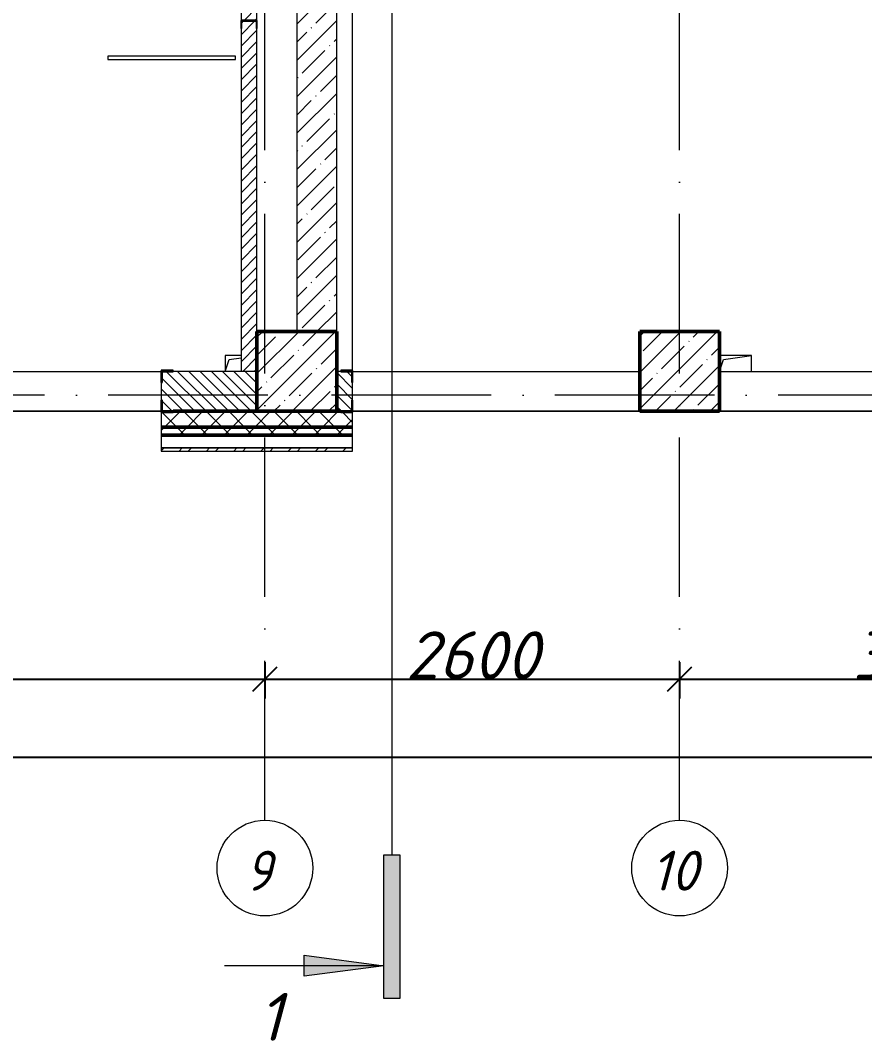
# Model space of a CAD drawing. Header units: millimetres. Extents: x -537608 to 253996, y -217170 to 186033.
# Drawn here: x -165768 to -160475, y 77320 to 83715 of the extents above; entities that cross this region are included whole.
import ezdxf

# ---------------------------------------------------------------- set-up
doc = ezdxf.new("R2010")
doc.units = ezdxf.units.MM
doc.linetypes.add('50_200_ШТРИХ_1Т_ш5_п1_п1_', pattern=[1400, 1000, -200, 0, -200])
for name, color, linetype, lineweight in [('A-____-____-DIMS', 7, 'Continuous', 9), ('A-DETL-____-OTLN-4', 7, 'Continuous', 18), ('A-GENM-____-MCUT', 7, 'Continuous', 25), ('A-GENM-____-OTLN', 7, 'Continuous', 9), ('A-GENM-____-OTLN-1', 7, 'Continuous', 25), ('A-WALL-____-MCUT-1', 7, 'Continuous', 9), ('A-WALL-____-MCUT-2', 7, 'Continuous', 50), ('A-WALL-____-MCUT-3', 7, 'Continuous', 9), ('A-WALL-____-OTLN', 7, 'Continuous', 9), ('A-WALL-____-PATT-1', 7, 'Continuous', 9), ('A-WALL-FNSH-MCUT-1', 7, 'Continuous', 9), ('G-____-____-SYMB', 7, 'Continuous', 9), ('S-COLS-____-MCUT', 7, 'Continuous', 50), ('S-COLS-____-OTLN', 7, 'Continuous', 9), ('S-GRID-____-IDEN', 7, 'Continuous', 9), ('S-GRID-____-OTLN-1', 7, '50_200_ШТРИХ_1Т_ш5_п1_п1_', 9)]:
    doc.layers.add(name, color=color, linetype=linetype, lineweight=lineweight)
doc.layers.add('G-____-____-SYMB-1', color=9, linetype='Continuous', lineweight=9, true_color=0x808080)
doc.styles.add('ISOCPEUR_I', font='isocpeui.ttf', dxfattribs={"height": 300})
doc.styles.add('ISOCPEUR_I_8', font='isocpeui.ttf', dxfattribs={"height": 300})
doc.dimstyles.new('ISO-2_5_0_9К_БОЛЬШОЙ_ОСИ', dxfattribs={"dimscale": 304.8, "dimtxt": 248.995294, "dimasz": 0.492126, "dimexe": 0.393701, "dimexo": 0, "dimgap": 0, "dimtad": 1, "dimdec": 0, "dimzin": 0, "dimdsep": 46, "dimtxsty": 'ISOCPEUR_I', "dimblk1": 'OBLIQUE', "dimblk2": 'OBLIQUE', "dimsah": 1, "dimcen": 0.09, "dimdle": 0.393701, "dimazin": 0, "dimtfac": 1, "dimtdec": 4, "dimtix": 1, "dimtmove": 0, "dimatfit": 3, "dimfxl": 1, "dimtvp": 1, "dimtolj": 1, "dimtzin": 0, "dimarcsym": 2})
pattern_1 = [(45, (-178684.97, 83184.24), (-70.71068, 70.71068), []), (135, (-178684.97, 83184.24), (-70.71068, -70.71068), [])]
pattern_2 = [(135, (-178684.97, 83184.237), (-35.35534, -35.35534), [])]
pattern_3 = [(45, (-178684.97, 83184.24), (-114.0493, 114.0493), []), (45, (-178570.92, 83184.24), (-114.0493, 114.0493), [201.612, -40.322, 3.353, -36.97])]

# ---------------------------------------------------------------- blocks, each defined once
blk = doc.blocks.new('BSC_Колонна _Прямоугольная - 500х500-V149-АР1_План отверстий 3 этажа в осях 1-64_А-ГГ')
at = {"layer": 'S-COLS-____-OTLN'}
h = blk.add_hatch(dxfattribs=at)
h.set_pattern_fill('FP_172', color=256, style=0, pattern_type=2)
h.set_pattern_definition([(45, (-14650, 1668.96), (-114.0493, 114.0493), []), (45, (-14535.95, 1668.96), (-114.0493, 114.0493), [201.612, -40.322, 3.353, -36.97])])
h.paths.add_polyline_path([(-250, -250), (250, -250), (250, 250), (-250, 250), (-250, -177.1)], flags=0)
at = {"layer": 'S-COLS-____-MCUT'}
for p, q in [((250, 250), (-250, 250)), ((-250, 250), (-250, -250)), ((250, -250), (250, 250)), ((-250, -250), (250, -250))]:
    blk.add_line(p, q, dxfattribs=at)
blk = doc.blocks.new('Фахверк_СКБ_Уголок - 250_2700-27497298-АР1_План отверстий 3 этажа в осях 1-64_А-ГГ')
at = {"layer": 'A-GENM-____-MCUT'}
for p, q in [((200, 181), (125, 181)), ((125, 181), (125, 106)), ((131, 106), (131, 175)), ((131, 175), (200, 175)), ((200, 175), (200, 181)), ((125, 106), (131, 106)), ((131, -6), (125, -6)), ((125, -6), (125, -81)), ((131, -75), (131, -6)), ((125, -81), (200, -81)), ((200, -75), (131, -75)), ((200, -81), (200, -75))]:
    blk.add_line(p, q, dxfattribs=at)
blk = doc.blocks.new('Фахверк_СКБ_Уголок - 250_2700_1-27501432-АР1_План отверстий 3 этажа в осях 1-64_А-ГГ')
at = {"layer": 'A-GENM-____-MCUT'}
for p, q in [((200, 181), (125, 181)), ((125, 181), (125, 106)), ((131, 106), (131, 175)), ((131, 175), (200, 175)), ((200, 175), (200, 181)), ((125, 106), (131, 106)), ((131, -6), (125, -6)), ((125, -6), (125, -81)), ((131, -75), (131, -6)), ((125, -81), (200, -81)), ((200, -75), (131, -75)), ((200, -81), (200, -75))]:
    blk.add_line(p, q, dxfattribs=at)
blk = doc.blocks.new('154_Фахверк_СКБ_Швеллер - Тип_100_3960-28331862-АР1_План отверстий 3 этажа в осях 1-64_А-ГГ')
at = {"layer": 'A-GENM-____-MCUT'}
for p, q in [((175, 50), (125, 50)), ((125, 50), (125, -50)), ((128, 47), (175, 47)), ((128, -47), (128, 47)), ((175, 47), (175, 50)), ((125, -50), (175, -50)), ((175, -47), (128, -47)), ((175, -50), (175, -47))]:
    blk.add_line(p, q, dxfattribs=at)
blk = doc.blocks.new('AR_Отверстие прямоугольное _в плите_ - AR_Отверстие прямоугольное _в плите_-V176-АР1_План отверстий 3 этажа в осях 1-64_А-ГГ')
at = {"layer": 'A-GENM-____-OTLN'}
for p, q in [((0, 50), (-100, 50)), ((-100, 50), (-100, -50)), ((-100, -50), (-75, 25)), ((-75, 25), (0, 35.7))]:
    blk.add_line(p, q, dxfattribs=at)
blk = doc.blocks.new('AR_Отверстие прямоугольное _в плите_ - AR_Отверстие прямоугольное _в плите_-30510712-АР1_План отверстий 3 этажа в осях 1-64_А-ГГ')
at = {"layer": 'A-GENM-____-OTLN'}
for p, q in [((100, 50), (-100, 50)), ((-100, -50), (-75, 25)), ((-75, 25), (100, 50)), ((100, -50), (100, 50))]:
    blk.add_line(p, q, dxfattribs=at)
blk = doc.blocks.new('Ось сетки - Круг_Ø6_00__ISO-2_5_0_9K_-25732049-АР1_План отверстий 3 этажа в осях 1-64_А-ГГ')
at = {"layer": 'S-GRID-____-IDEN'}
blk.add_circle((0, 0), 3, dxfattribs=at)
blk = doc.blocks.new('_Oblique')
at = {"color": 0, "linetype": 'ByBlock', "lineweight": -2}
blk.add_line((-0.5, -0.5), (0.5, 0.5), dxfattribs=at)
blk = doc.blocks.new('*D1126')
at = {"layer": 'A-____-____-DIMS', "color": 0, "lineweight": -2, "transparency": 16777216}
for p, q in [((-168835, 79691.8), (-168835, 79465.7)), ((-164235, 79691.8), (-164235, 79465.7)), ((-168955, 79585.7), (-164115, 79585.7))]:
    blk.add_line(p, q, dxfattribs=at)
at = {"layer": 'Defpoints', "color": 0, "transparency": 16777216}
for p in [(-168835, 79691.8), (-164235, 79691.8), (-164235, 79585.7)]:
    blk.add_point(p, dxfattribs=at)
at = {"layer": 'A-____-____-DIMS', "color": 0, "lineweight": -2, "transparency": 16777216, "xscale": 150, "yscale": 150, "zscale": 150, "rotation": 180}
blk.add_blockref('_Oblique', (-168835, 79585.7), dxfattribs=at)
at = {"layer": 'A-____-____-DIMS', "color": 0, "lineweight": -2, "transparency": 16777216, "xscale": 150, "yscale": 150, "zscale": 150}
blk.add_blockref('_Oblique', (-164235, 79585.7), dxfattribs=at)
at = {"layer": 'A-____-____-DIMS', "color": 0, "transparency": 16777216, "insert": (-166535, 79735.7), "char_height": 300, "width": 781.462, "attachment_point": 5, "style": 'ISOCPEUR_I'}
blk.add_mtext('\\A1;4600', dxfattribs=at)
blk = doc.blocks.new('*D1127')
at = {"layer": 'A-____-____-DIMS', "color": 0, "lineweight": -2, "transparency": 16777216}
for p, q in [((-164235, 79691.8), (-164235, 79465.7)), ((-161635, 79691.8), (-161635, 79465.7)), ((-164355, 79585.7), (-161515, 79585.7))]:
    blk.add_line(p, q, dxfattribs=at)
at = {"layer": 'Defpoints', "color": 0, "transparency": 16777216}
for p in [(-164235, 79691.8), (-161635, 79691.8), (-161635, 79585.7)]:
    blk.add_point(p, dxfattribs=at)
at = {"layer": 'A-____-____-DIMS', "color": 0, "lineweight": -2, "transparency": 16777216, "xscale": 150, "yscale": 150, "zscale": 150, "rotation": 180}
blk.add_blockref('_Oblique', (-164235, 79585.7), dxfattribs=at)
at = {"layer": 'A-____-____-DIMS', "color": 0, "lineweight": -2, "transparency": 16777216, "xscale": 150, "yscale": 150, "zscale": 150}
blk.add_blockref('_Oblique', (-161635, 79585.7), dxfattribs=at)
at = {"layer": 'A-____-____-DIMS', "color": 0, "transparency": 16777216, "insert": (-162935, 79735.7), "char_height": 300, "width": 758.478, "attachment_point": 5, "style": 'ISOCPEUR_I'}
blk.add_mtext('\\A1;2600', dxfattribs=at)
blk = doc.blocks.new('*D1128')
at = {"layer": 'A-____-____-DIMS', "color": 0, "lineweight": -2, "transparency": 16777216}
for p, q in [((-161635, 79691.8), (-161635, 79465.7)), ((-158635, 79691.8), (-158635, 79465.7)), ((-161755, 79585.7), (-158515, 79585.7))]:
    blk.add_line(p, q, dxfattribs=at)
at = {"layer": 'Defpoints', "color": 0, "transparency": 16777216}
for p in [(-161635, 79691.8), (-158635, 79691.8), (-158635, 79585.7)]:
    blk.add_point(p, dxfattribs=at)
at = {"layer": 'A-____-____-DIMS', "color": 0, "lineweight": -2, "transparency": 16777216, "xscale": 150, "yscale": 150, "zscale": 150, "rotation": 180}
blk.add_blockref('_Oblique', (-161635, 79585.7), dxfattribs=at)
at = {"layer": 'A-____-____-DIMS', "color": 0, "lineweight": -2, "transparency": 16777216, "xscale": 150, "yscale": 150, "zscale": 150}
blk.add_blockref('_Oblique', (-158635, 79585.7), dxfattribs=at)
at = {"layer": 'A-____-____-DIMS', "color": 0, "transparency": 16777216, "insert": (-160135, 79735.7), "char_height": 300, "width": 758.478, "attachment_point": 5, "style": 'ISOCPEUR_I'}
blk.add_mtext('\\A1;3000', dxfattribs=at)
blk = doc.blocks.new('*D1153')
at = {"layer": 'A-____-____-DIMS', "color": 0, "lineweight": -2, "transparency": 16777216}
for p, q in [((-181035, 79203.6), (-181035, 78977.5)), ((-77535, 79203.6), (-77535, 78977.5)), ((-181155, 79097.5), (-77415, 79097.5))]:
    blk.add_line(p, q, dxfattribs=at)
at = {"layer": 'Defpoints', "color": 0, "transparency": 16777216}
for p in [(-181035, 79203.6), (-77535, 79203.6), (-77535, 79097.5)]:
    blk.add_point(p, dxfattribs=at)
at = {"layer": 'A-____-____-DIMS', "color": 0, "lineweight": -2, "transparency": 16777216, "xscale": 150, "yscale": 150, "zscale": 150, "rotation": 180}
blk.add_blockref('_Oblique', (-181035, 79097.5), dxfattribs=at)
at = {"layer": 'A-____-____-DIMS', "color": 0, "lineweight": -2, "transparency": 16777216, "xscale": 150, "yscale": 150, "zscale": 150}
blk.add_blockref('_Oblique', (-77535, 79097.5), dxfattribs=at)
at = {"layer": 'A-____-____-DIMS', "color": 0, "transparency": 16777216, "insert": (-129285, 79247.5), "char_height": 300, "width": 1080.257, "attachment_point": 5, "style": 'ISOCPEUR_I'}
blk.add_mtext('\\A1;103500', dxfattribs=at)
blk = doc.blocks.new('Разрез - Концевая часть разреза-18266132-АР1_План отверстий 3 этажа в осях 1-64_А-ГГ')
at = {"layer": 'G-____-____-SYMB'}
for points in [[(0, 0.5), (0, -0.5), (-9, -0.5), (-9, 0.5)], [(-6.292, -5.5), (-7.609, -5.5), (-6.95, -0.5)]]:
    blk.add_hatch(color=256, dxfattribs=at).paths.add_polyline_path(points, flags=0)
for p, q in [((0, 0.5), (-9, 0.5)), ((-9, 0.5), (-9, -0.5)), ((0, -0.5), (0, 0.5)), ((-9, -0.5), (0, -0.5)), ((-6.95, -0.5), (-7.609, -5.5)), ((-6.95, -0.5), (-6.95, -10.5)), ((-6.292, -5.5), (-6.95, -0.5)), ((-7.609, -5.5), (-6.292, -5.5))]:
    blk.add_line(p, q, dxfattribs=at)

msp = doc.modelspace()

# ---------------------------------------------------------------- hatches: boundary and pattern name
at = {"layer": 'A-WALL-____-PATT-1'}
h = msp.add_hatch(dxfattribs=at)
h.set_pattern_fill('FP_5', color=256, style=0, pattern_type=2)
h.set_pattern_definition([(45, (-178684.97, 83184.237), (-35.35534, 35.35534), [])])
h.paths.add_polyline_path([(-164384.9702, 81515.2788), (-164284.9702, 81515.2788), (-164284.9702, 83665.2788), (-164287.9702, 83665.2788), (-164287.9702, 83712.2788), (-164381.9702, 83712.2788), (-164381.9702, 83665.2788), (-164384.9702, 83665.2788), (-164384.9702, 81765.2788)], flags=0)
h.paths.add_polyline_path([(-164287.9702, 83715.2788), (-164284.9702, 83715.2788), (-164284.9702, 85415.2788), (-164384.9702, 85415.2788), (-164384.9702, 83715.2788), (-164332.7963, 83715.2788)], flags=0)
h.paths.add_polyline_path([(-164384.9702, 85915.2788), (-164284.9702, 85915.2788), (-164284.9702, 88165.2788), (-164384.9702, 88165.2788), (-164384.9702, 86115.2788)], flags=0)
h.paths.add_polyline_path([(-164305.3092, 88465.2788), (-164284.9702, 88465.2788), (-164284.9702, 89065.2788), (-164384.9702, 89065.2788), (-164384.9702, 88465.2788), (-164306.0228, 88465.2788)], flags=0)
h = msp.add_hatch(dxfattribs=at)
h.set_pattern_fill('FP_38', color=256, style=0, pattern_type=2)
h.set_pattern_definition(pattern_3)
h.paths.add_polyline_path([(-164034.9702, 81765.2788), (-163784.9702, 81765.2788), (-163784.9702, 88365.2788), (-164034.9702, 88365.2788), (-164034.9702, 82198.2294)], flags=0)
h.paths.add_polyline_path([(-164034.9702, 88565.2788), (-163784.9702, 88565.2788), (-163784.9702, 88765.2788), (-164034.9702, 88765.2788)], flags=0)
h = msp.add_hatch(dxfattribs=at)
h.set_pattern_fill('FP_6', color=256, style=0, pattern_type=2)
h.set_pattern_definition(pattern_2)
h.paths.add_polyline_path([(-166326.3971, 81265.2788), (-165890.9702, 81266.0683), (-165890.9702, 81334.2788), (-165884.9702, 81334.2788), (-165884.9702, 81446.2788), (-165890.9702, 81446.2788), (-165890.9702, 81515.2788), (-167784.9702, 81515.2788), (-167784.9702, 81265.2788)], flags=0)
h.paths.add_polyline_path([(-164284.9702, 81265.2788), (-164284.9702, 81515.2788), (-164878.9702, 81515.2788), (-164878.9702, 81446.2788), (-164884.9702, 81446.2788), (-164884.9702, 81334.2788), (-164878.9702, 81334.2788), (-164878.9702, 81265.2788), (-164558.9328, 81265.2788)], flags=0)
h = msp.add_hatch(dxfattribs=at)
h.set_pattern_fill('FP_6', color=256, style=0, pattern_type=2)
h.set_pattern_definition(pattern_2)
h.paths.add_polyline_path([(-163784.9702, 81265.2788), (-163690.9702, 81265.2788), (-163690.9702, 81334.2788), (-163684.9702, 81334.2788), (-163684.9702, 81446.2788), (-163690.9702, 81446.2788), (-163690.9702, 81515.2788), (-163784.9702, 81515.2788), (-163784.9702, 81338.199)], flags=0)
h = msp.add_hatch(dxfattribs=at)
h.set_pattern_fill('FP_1', color=256, style=0, pattern_type=2)
h.set_pattern_definition(pattern_1)
h.paths.add_polyline_path([(-77934.9702, 81165.2788), (-77434.9702, 81165.2788), (-77434.9702, 81265.2788), (-86459.9702, 81265.2788), (-86459.9702, 81259.2788), (-86534.9702, 81259.2788), (-86534.9702, 81165.2788), (-77953.1827, 81165.2788)], flags=0)
h.paths.add_polyline_path([(-89441.7006, 81165.2788), (-88334.9702, 81165.2788), (-88334.9702, 81259.2788), (-88409.9702, 81259.2788), (-88409.9702, 81265.2788), (-96284.9702, 81265.2788), (-96284.9702, 81165.2788), (-89684.9702, 81165.2788)], flags=0)
h.paths.add_polyline_path([(-97284.9702, 81165.2788), (-97284.9702, 81265.2788), (-98409.9702, 81265.2788), (-98409.9702, 81259.2788), (-98484.9702, 81259.2788), (-98484.9702, 81165.2788), (-97395.2899, 81165.2788)], flags=0)
h.paths.add_polyline_path([(-100284.9702, 81165.2788), (-100284.9702, 81259.2788), (-100359.9702, 81259.2788), (-100359.9702, 81265.2788), (-101409.9702, 81265.2788), (-101409.9702, 81259.2788), (-101484.9702, 81259.2788), (-101484.9702, 81165.2788), (-100930.2184, 81165.2788)], flags=0)
h.paths.add_polyline_path([(-103284.9702, 81165.2788), (-103284.9702, 81265.2788), (-104409.9702, 81265.2788), (-104409.9702, 81259.2788), (-104484.9702, 81259.2788), (-104484.9702, 81165.2788), (-104409.9702, 81165.2788)], flags=0)
h.paths.add_polyline_path([(-107684.9702, 81165.2788), (-106284.9702, 81165.2788), (-106284.9702, 81265.2788), (-107609.9702, 81265.2788), (-107609.9702, 81259.2788), (-107684.9702, 81259.2788)], flags=0)
h.paths.add_polyline_path([(-109767.5399, 81165.2788), (-109484.9702, 81165.2788), (-109484.9702, 81259.2788), (-109559.9702, 81259.2788), (-109559.9702, 81265.2788), (-110609.9702, 81265.2788), (-110609.9702, 81259.2788), (-110684.9702, 81259.2788), (-110684.9702, 81165.2788), (-110651.272, 81165.2788)], flags=0)
h.paths.add_polyline_path([(-112484.9702, 81165.2788), (-112484.9702, 81265.2788), (-113609.9702, 81265.2788), (-113609.9702, 81259.2788), (-113684.9702, 81259.2788), (-113684.9702, 81165.2788), (-113609.9702, 81165.2788)], flags=0)
h.paths.add_polyline_path([(-115834.9702, 81165.2788), (-115484.9702, 81165.2788), (-115484.9702, 81259.2788), (-115559.9702, 81259.2788), (-115559.9702, 81265.2788), (-116609.9702, 81265.2788), (-116609.9702, 81259.2788), (-116684.9702, 81259.2788), (-116684.9702, 81165.2788), (-115953.6649, 81165.2788)], flags=0)
h.paths.add_polyline_path([(-118484.9702, 81165.2788), (-118484.9702, 81259.2788), (-118559.9702, 81259.2788), (-118559.9702, 81265.2788), (-119609.9702, 81265.2788), (-119609.9702, 81259.2788), (-119684.9702, 81259.2788), (-119684.9702, 81165.2788), (-118604.8613, 81165.2788)], flags=0)
h.paths.add_polyline_path([(-121484.9702, 81165.2788), (-121484.9702, 81259.2788), (-121559.9702, 81259.2788), (-121559.9702, 81265.2788), (-122609.9702, 81265.2788), (-122609.9702, 81259.2788), (-122684.9702, 81259.2788), (-122684.9702, 81165.2788), (-122139.7899, 81165.2788)], flags=0)
h.paths.add_polyline_path([(-125674.7185, 81165.2788), (-124484.9702, 81165.2788), (-124484.9702, 81259.2788), (-124559.9702, 81259.2788), (-124559.9702, 81265.2788), (-125609.9702, 81265.2788), (-125609.9702, 81259.2788), (-125684.9702, 81259.2788), (-125684.9702, 81165.2788), (-125678.9702, 81165.2788)], flags=0)
h.paths.add_polyline_path([(-128684.9702, 81165.2788), (-127484.9702, 81165.2788), (-127484.9702, 81259.2788), (-127559.9702, 81259.2788), (-127559.9702, 81265.2788), (-128609.9702, 81265.2788), (-128609.9702, 81259.2788), (-128684.9702, 81259.2788)], flags=0)
h.paths.add_polyline_path([(-133628.3078, 81165.2788), (-133484.9702, 81165.2788), (-133484.9702, 81259.2788), (-133559.9702, 81259.2788), (-133559.9702, 81265.2788), (-134609.9702, 81265.2788), (-134609.9702, 81259.2788), (-134684.9702, 81259.2788), (-134684.9702, 81165.2788), (-133834.9702, 81165.2788)], flags=0)
h.paths.add_polyline_path([(-136484.9702, 81165.2788), (-136484.9702, 81259.2788), (-136559.9702, 81259.2788), (-136559.9702, 81265.2788), (-137609.9702, 81265.2788), (-137609.9702, 81259.2788), (-137684.9702, 81259.2788), (-137684.9702, 81165.2788), (-136490.9702, 81165.2788)], flags=0)
h.paths.add_polyline_path([(-139814.4328, 81165.2788), (-139484.9702, 81165.2788), (-139484.9702, 81259.2788), (-139559.9702, 81259.9217), (-139559.9702, 81265.2788), (-140884.9702, 81265.2788), (-140884.9702, 81165.2788)], flags=0)
h.paths.add_polyline_path([(-143349.3613, 81165.2788), (-142684.9702, 81165.2788), (-142684.9702, 81259.2788), (-142759.9702, 81259.2788), (-142759.9702, 81265.2788), (-143884.9702, 81265.2788), (-143884.9702, 81165.2788)], flags=0)
h.paths.add_polyline_path([(-145684.9702, 81165.2788), (-145684.9702, 81259.2788), (-145759.9702, 81259.2788), (-145759.9702, 81265.2788), (-146809.9702, 81265.2788), (-146809.9702, 81259.2788), (-146884.9702, 81259.2788), (-146884.2899, 81165.2788), (-145690.9702, 81165.2788)], flags=0)
h.paths.add_polyline_path([(-148684.9702, 81165.2788), (-148684.9702, 81259.2788), (-148759.9702, 81259.2788), (-148759.9702, 81265.2788), (-149884.9702, 81265.2788), (-149884.9702, 81165.2788), (-149535.4863, 81165.2788)], flags=0)
h.paths.add_polyline_path([(-151684.9702, 81165.2788), (-151684.9702, 81259.2788), (-151759.9702, 81259.2788), (-151759.9702, 81265.2788), (-152884.9702, 81265.2788), (-152884.9702, 81165.2788), (-152186.6828, 81165.2788)], flags=0)
h.paths.add_polyline_path([(-154684.9702, 81165.2788), (-154684.9702, 81259.2788), (-154759.9702, 81259.2788), (-154759.9702, 81265.2788), (-155809.9702, 81265.2788), (-155809.9702, 81259.2788), (-155884.9702, 81259.2788), (-155884.9702, 81165.2788), (-155721.6114, 81165.2788)], flags=0)
h.paths.add_polyline_path([(-164558.9328, 81165.2788), (-163684.9702, 81165.2788), (-163684.9702, 81259.2788), (-163759.9702, 81259.2788), (-163759.9702, 81265.2788), (-164809.9702, 81265.2788), (-164809.9702, 81259.2788), (-164884.9702, 81259.2788), (-164884.9702, 81165.2788)], flags=0)
h.paths.add_polyline_path([(-166326.3971, 81165.2788), (-165884.9702, 81165.2788), (-165884.9702, 81259.2788), (-165959.9702, 81259.2788), (-165959.9702, 81265.2788), (-171209.9702, 81265.2788), (-171209.9702, 81259.2788), (-171284.9702, 81259.2788), (-171284.9702, 81165.2788), (-167784.9702, 81165.2788)], flags=0)
h.paths.add_polyline_path([(-173396.2542, 81165.2788), (-172284.9702, 81165.2788), (-172284.9702, 81259.2788), (-172359.9702, 81259.2788), (-172359.9702, 81265.2788), (-181134.9702, 81265.2788), (-181134.9702, 81165.2788), (-175163.7185, 81165.2788)], flags=0)
h = msp.add_hatch(dxfattribs=at)
h.set_pattern_fill('FP_1', color=256, style=0, pattern_type=2)
h.set_pattern_definition(pattern_1)
h.paths.add_polyline_path([(-77434.9702, 81115.2788), (-77334.9702, 81115.2788), (-77334.9702, 81165.2788), (-86534.9702, 81165.2788), (-86534.9702, 81115.2788), (-77953.1827, 81115.2788)], flags=0)
h.paths.add_polyline_path([(-89441.7006, 81115.2788), (-88334.9702, 81115.2788), (-88334.9702, 81165.2788), (-96284.9702, 81165.2788), (-96284.9702, 81115.2788), (-90325.4327, 81115.2788)], flags=0)
h.paths.add_polyline_path([(-97395.2899, 81115.2788), (-97284.9702, 81115.2788), (-97284.9702, 81165.2788), (-98484.9702, 81165.2788), (-98484.9702, 81115.2788), (-98279.022, 81115.2788)], flags=0)
h.paths.add_polyline_path([(-101484.9702, 81115.2788), (-100284.9702, 81115.2788), (-100284.9702, 81165.2788), (-101484.9702, 81165.2788)], flags=0)
h.paths.add_polyline_path([(-104465.147, 81115.2788), (-103284.9702, 81115.2788), (-103284.9702, 81165.2788), (-104484.9702, 81165.2788), (-104484.9702, 81115.2788)], flags=0)
h.paths.add_polyline_path([(-106284.9702, 81115.2788), (-106284.9702, 81165.2788), (-107684.9702, 81165.2788), (-107684.9702, 81115.2788), (-107116.3434, 81115.2788)], flags=0)
h.paths.add_polyline_path([(-109484.9702, 81115.2788), (-109484.9702, 81165.2788), (-110684.9702, 81165.2788), (-110684.9702, 81115.2788), (-109767.5399, 81115.2788)], flags=0)
h.paths.add_polyline_path([(-112484.9702, 81115.2788), (-112484.9702, 81165.2788), (-113684.9702, 81165.2788), (-113684.9702, 81115.2788)], flags=0)
h.paths.add_polyline_path([(-115484.9702, 81115.2788), (-115484.9702, 81165.2788), (-116684.9702, 81165.2788), (-116684.9702, 81115.2788), (-115953.6649, 81115.2788)], flags=0)
h.paths.add_polyline_path([(-119684.9702, 81115.2788), (-118484.9702, 81115.2788), (-118484.9702, 81165.2788), (-119684.9702, 81165.2788)], flags=0)
h.paths.add_polyline_path([(-122684.9702, 81115.2788), (-121484.9702, 81115.2788), (-121484.9702, 81165.2788), (-122684.9702, 81165.2788)], flags=0)
h.paths.add_polyline_path([(-125674.7185, 81115.2788), (-124484.9702, 81115.2788), (-124484.9702, 81165.2788), (-125684.9702, 81165.2788), (-125684.9702, 81115.2788)], flags=0)
h.paths.add_polyline_path([(-127484.9702, 81115.2788), (-127484.9702, 81165.2788), (-128684.9702, 81165.2788), (-128684.9702, 81115.2788), (-128325.9149, 81115.2788)], flags=0)
h.paths.add_polyline_path([(-133628.3078, 81115.2788), (-133484.9702, 81115.2788), (-133484.9702, 81165.2788), (-134684.9702, 81165.2788), (-134684.9702, 81115.2788), (-134512.0399, 81115.2788)], flags=0)
h.paths.add_polyline_path([(-136484.9702, 81115.2788), (-136484.9702, 81165.2788), (-137684.9702, 81165.2788), (-137684.9702, 81115.2788), (-137163.2363, 81115.2788)], flags=0)
h.paths.add_polyline_path([(-139814.4328, 81115.2788), (-139484.9702, 81115.2788), (-139484.9702, 81165.2788), (-140884.9702, 81165.2788), (-140884.9702, 81115.2788)], flags=0)
h.paths.add_polyline_path([(-142684.9702, 81115.2788), (-142684.9702, 81165.2788), (-143884.9702, 81165.2788), (-143884.9702, 81115.2788), (-143349.3613, 81115.2788)], flags=0)
h.paths.add_polyline_path([(-145684.9702, 81115.2788), (-145684.9702, 81165.2788), (-146884.9702, 81165.2788), (-146884.2899, 81115.2788)], flags=0)
h.paths.add_polyline_path([(-148684.9702, 81115.2788), (-148684.9702, 81165.2788), (-149884.9702, 81165.2788), (-149884.9702, 81115.2788), (-149535.4863, 81115.2788)], flags=0)
h.paths.add_polyline_path([(-151684.9702, 81115.2788), (-151684.9702, 81165.2788), (-152884.9702, 81165.2788), (-152884.9702, 81115.2788), (-152186.6828, 81115.2788)], flags=0)
h.paths.add_polyline_path([(-155721.6114, 81115.2788), (-154684.9702, 81115.2788), (-154684.9702, 81165.2788), (-155884.9702, 81165.2788), (-155884.9702, 81115.2788)], flags=0)
h.paths.add_polyline_path([(-164884.9702, 81115.2788), (-163684.9702, 81115.2788), (-163684.9702, 81165.2788), (-164884.9702, 81165.2788)], flags=0)
h.paths.add_polyline_path([(-165884.9702, 81115.2788), (-165884.9702, 81165.2788), (-171284.9702, 81165.2788), (-171284.9702, 81115.2788), (-166326.3971, 81115.2788)], flags=0)
h.paths.add_polyline_path([(-172512.5221, 81115.2788), (-172284.9702, 81115.2788), (-172284.9702, 81165.2788), (-181234.9702, 81165.2788), (-181234.9702, 81115.2788), (-173396.2542, 81115.2788)], flags=0)
h = msp.add_hatch(dxfattribs=at)
h.set_pattern_fill('FP_3', color=256, style=0, pattern_type=2)
h.set_pattern_definition([(45, (-178684.97, 83184.24), (-85.5366, 85.5366), []), (45, (-178627.95, 83184.24), (-85.5366, 85.5366), [])])
h.paths.add_polyline_path([(-140369.9702, 81015.2788), (-140369.9702, 81035.2788), (-140883.9702, 81035.2788), (-140883.9702, 81015.2788)], flags=0)
h.paths.add_polyline_path([(-142684.9702, 81015.2788), (-142684.9702, 81035.2788), (-143884.9702, 81035.2788), (-143884.9702, 81015.2788), (-143349.3613, 81015.2788)], flags=0)
h.paths.add_polyline_path([(-145684.9702, 81015.2788), (-145684.9702, 81035.2788), (-146883.9702, 81035.2788), (-146883.9702, 81015.2788)], flags=0)
h.paths.add_polyline_path([(-148684.9702, 81015.2788), (-148684.9702, 81035.2788), (-149884.9702, 81035.2788), (-149884.9702, 81015.2788), (-149535.4863, 81015.2788)], flags=0)
h.paths.add_polyline_path([(-152186.6828, 81015.2788), (-151684.9702, 81015.2788), (-151684.9702, 81035.2788), (-152883.9702, 81035.2788), (-152883.9702, 81015.2788)], flags=0)
h.paths.add_polyline_path([(-154684.9702, 81015.2788), (-154684.9702, 81035.2788), (-155884.9702, 81035.2788), (-155884.9702, 81015.2788), (-155721.6114, 81015.2788)], flags=0)
h.paths.add_polyline_path([(-164558.9328, 81015.2788), (-163684.9702, 81015.2788), (-163684.9702, 81035.2788), (-164884.9702, 81035.2788), (-164884.9702, 81015.2788)], flags=0)
h.paths.add_polyline_path([(-165884.9702, 81015.2788), (-165884.9702, 81035.2788), (-171284.9702, 81035.2788), (-171284.9702, 81015.2788), (-166326.3971, 81015.2788)], flags=0)
h.paths.add_polyline_path([(-172512.5221, 81015.2788), (-172284.9702, 81015.2788), (-172284.9702, 81035.2788), (-181364.9702, 81035.2788), (-181364.9702, 81015.2788), (-173396.2542, 81015.2788)], flags=0)
at = {"layer": 'S-COLS-____-OTLN'}
h = msp.add_hatch(dxfattribs=at)
h.set_pattern_fill('FP_38', color=256, style=0, pattern_type=2)
h.set_pattern_definition(pattern_3)
h.paths.add_polyline_path([(-161884.9702, 81265.2788), (-161384.9702, 81265.2788), (-161384.9702, 81765.2788), (-161884.9702, 81765.2788)], flags=0)

# ---------------------------------------------------------------- linework, layer by layer
at = {"layer": 'A-DETL-____-OTLN-4'}
msp.add_line((-163684.9702, 81521.2788), (-163684.9702, 88665.2788), dxfattribs=at)
at = {"layer": 'A-WALL-____-MCUT-1'}
for p, q in [((-164034.9702, 88365.2788), (-164034.9702, 81765.2788)), ((-163784.9702, 81765.2788), (-163784.9702, 88365.2788))]:
    msp.add_line(p, q, dxfattribs=at)
at = {"layer": 'A-WALL-____-MCUT-2'}
for p, q in [((-164284.9702, 81265.2788), (-164809.9702, 81265.2788)), ((-164809.9702, 81265.2788), (-164284.9702, 81265.2788)), ((-163759.9702, 81265.2788), (-163784.9702, 81265.2788)), ((-163784.9702, 81265.2788), (-163759.9702, 81265.2788)), ((-164884.9702, 81165.2788), (-163684.9702, 81165.2788)), ((-164884.9702, 81115.2788), (-163684.9702, 81115.2788))]:
    msp.add_line(p, q, dxfattribs=at)
at = {"layer": 'A-WALL-____-MCUT-3'}
for p, q in [((-164284.9702, 81515.2788), (-164809.9702, 81515.2788)), ((-163759.9702, 81515.2788), (-163784.9702, 81515.2788)), ((-164884.9702, 81446.2788), (-164884.9702, 81334.2788)), ((-163684.9702, 81334.2788), (-163684.9702, 81446.2788)), ((-164884.9702, 81259.2788), (-164884.9702, 81035.2788)), ((-163684.9702, 81035.2788), (-163684.9702, 81259.2788)), ((-164884.9702, 81035.2788), (-163684.9702, 81035.2788))]:
    msp.add_line(p, q, dxfattribs=at)
at = {"layer": 'A-WALL-____-OTLN'}
for p, q in [((-165884.9702, 81515.2788), (-164884.9702, 81515.2788)), ((-163684.9702, 81515.2788), (-161884.9702, 81515.2788)), ((-161384.9702, 81515.2788), (-158884.9702, 81515.2788)), ((-165884.9702, 81265.2788), (-164884.9702, 81265.2788)), ((-164884.9702, 81265.2788), (-165884.9702, 81265.2788)), ((-163684.9702, 81265.2788), (-161884.9702, 81265.2788)), ((-161884.9702, 81265.2788), (-163684.9702, 81265.2788)), ((-161384.9702, 81265.2788), (-158884.9702, 81265.2788)), ((-158884.9702, 81265.2788), (-161384.9702, 81265.2788))]:
    msp.add_line(p, q, dxfattribs=at)
at = {"layer": 'A-WALL-FNSH-MCUT-1'}
for p, q in [((-164384.9702, 85415.2788), (-164384.9702, 83715.2788)), ((-164284.9702, 83715.2788), (-164284.9702, 85415.2788)), ((-164384.9702, 83665.2788), (-164384.9702, 81515.2788)), ((-164284.9702, 81765.2788), (-164284.9702, 83665.2788)), ((-164419.9702, 83490.2788), (-165219.9702, 83490.2788)), ((-165219.9702, 83490.2788), (-165219.9702, 83470.2788)), ((-165219.9702, 83470.2788), (-164419.9702, 83470.2788)), ((-164419.9702, 83470.2788), (-164419.9702, 83490.2788)), ((-163684.9702, 81035.2788), (-164884.9702, 81035.2788)), ((-164884.9702, 81035.2788), (-164884.9702, 81015.2788)), ((-163684.9702, 81015.2788), (-163684.9702, 81035.2788)), ((-164884.9702, 81015.2788), (-163684.9702, 81015.2788))]:
    msp.add_line(p, q, dxfattribs=at)
at = {"layer": 'G-____-____-SYMB-1'}
msp.add_line((-163438.6992, 133289.9824), (-163438.6992, 78484.0974), dxfattribs=at)
at = {"layer": 'S-COLS-____-MCUT'}
for p, q in [((-161384.9702, 81765.2788), (-161884.9702, 81765.2788)), ((-161884.9702, 81765.2788), (-161884.9702, 81265.2788)), ((-161384.9702, 81265.2788), (-161384.9702, 81765.2788)), ((-161884.9702, 81265.2788), (-161384.9702, 81265.2788))]:
    msp.add_line(p, q, dxfattribs=at)
at = {"layer": 'S-GRID-____-OTLN-1'}
for p, q in [((-164234.9702, 78701.6305), (-164234.9702, 133065.1964)), ((-161634.9702, 78701.6305), (-161634.9702, 133065.1964)), ((-74610.5636, 81365.2788), (-183353.7404, 81365.2788))]:
    msp.add_line(p, q, dxfattribs=at)

# ---------------------------------------------------------------- block references
at = {"layer": 'A-GENM-____-OTLN'}
for name, p in [('AR_Отверстие прямоугольное _в плите_ - AR_Отверстие прямоугольное _в плите_-V176-АР1_План отверстий 3 этажа в осях 1-64_А-ГГ', (-164384.9702, 81565.2788)), ('AR_Отверстие прямоугольное _в плите_ - AR_Отверстие прямоугольное _в плите_-30510712-АР1_План отверстий 3 этажа в осях 1-64_А-ГГ', (-161284.9702, 81565.2788))]:
    msp.add_blockref(name, p, dxfattribs=at)
at = {"layer": 'A-GENM-____-OTLN-1'}
for name, p, rotation in [('154_Фахверк_СКБ_Швеллер - Тип_100_3960-28331862-АР1_План отверстий 3 этажа в осях 1-64_А-ГГ', (-164334.9702, 83840.2788), 269.9999999999997), ('Фахверк_СКБ_Уголок - 250_2700_1-27501432-АР1_План отверстий 3 этажа в осях 1-64_А-ГГ', (-163559.9702, 81440.2788), 180)]:
    msp.add_blockref(name, p, dxfattribs=dict(at, rotation=rotation))
msp.add_blockref('Фахверк_СКБ_Уголок - 250_2700-27497298-АР1_План отверстий 3 этажа в осях 1-64_А-ГГ', (-165009.9702, 81340.2788), dxfattribs=at)
at = {"layer": 'G-____-____-SYMB', "extrusion": (0, 0, -1), "xscale": 99.99999999999993, "yscale": 99.99999999999993, "zscale": 99.99999999999993, "rotation": 90.00000000000053}
msp.add_blockref('Разрез - Концевая часть разреза-18266132-АР1_План отверстий 3 этажа в осях 1-64_А-ГГ', (163438.6992, 78484.0974), dxfattribs=at)
at = {"layer": 'S-COLS-____-OTLN'}
msp.add_blockref('BSC_Колонна _Прямоугольная - 500х500-V149-АР1_План отверстий 3 этажа в осях 1-64_А-ГГ', (-164034.9702, 81515.2788), dxfattribs=at)
at = {"layer": 'S-GRID-____-IDEN', "xscale": 99.99999999999993, "yscale": 99.99999999999993, "zscale": 99.99999999999993}
for p in [(-164234.9702, 78401.6305), (-161634.9702, 78401.6305)]:
    msp.add_blockref('Ось сетки - Круг_Ø6_00__ISO-2_5_0_9K_-25732049-АР1_План отверстий 3 этажа в осях 1-64_А-ГГ', p, dxfattribs=at)

# ---------------------------------------------------------------- texts
at = {"layer": 'G-____-____-SYMB', "insert": (-164278.2989, 77619.2791), "char_height": 300, "width": 184.388125, "attachment_point": 1, "style": 'ISOCPEUR_I_8'}
msp.add_mtext('\\fISOCPEUR|b0|i1|c204|p34|;1', dxfattribs=at)
at = {"layer": 'S-GRID-____-IDEN', "char_height": 250, "attachment_point": 1, "style": 'ISOCPEUR_I'}
for s, insert, width in [('\\fISOCPEUR|b0|i1|c204|p34|;\\W.9;9', (-164356.6485, 78510.4051), 202.02525), ('10', (-161816.0485, 78510.4051), 346.329)]:
    msp.add_mtext(s, dxfattribs=dict(at, insert=insert, width=width))

# ---------------------------------------------------------------- dimensions: what is measured, and where the dimension line sits
at = {"layer": 'A-____-____-DIMS'}
for base, p1, p2, override, picture, middle in [((-164234.9702, 79585.7139), (-168834.9702, 79691.7799), (-164234.9702, 79691.7799), {"dimpost": '<>', "dimfxl": 4600}, '*D1126', (-166534.9702, 79735.7139)), ((-161634.9702, 79585.7139), (-164234.9702, 79691.7799), (-161634.9702, 79691.7799), {"dimpost": '<>', "dimfxl": 2600}, '*D1127', (-162934.9702, 79735.7139)), ((-158634.9702, 79585.7139), (-161634.9702, 79691.7799), (-158634.9702, 79691.7799), {"dimpost": '<>', "dimfxl": 3000}, '*D1128', (-160134.9702, 79735.7139)), ((-77534.9702, 79097.5068), (-181034.9702, 79203.5728), (-77534.9702, 79203.5728), {"dimpost": '<>', "dimfxl": 103500}, '*D1153', (-129284.9702, 79247.5068))]:
    dim = msp.add_linear_dim(base=base, p1=p1, p2=p2, dimstyle='ISO-2_5_0_9К_БОЛЬШОЙ_ОСИ', override=override, dxfattribs=at)
    dim.commit()
    dim.dimension.update_dxf_attribs({"geometry": picture, "text_midpoint": middle})

doc.saveas('drawing.dxf')
